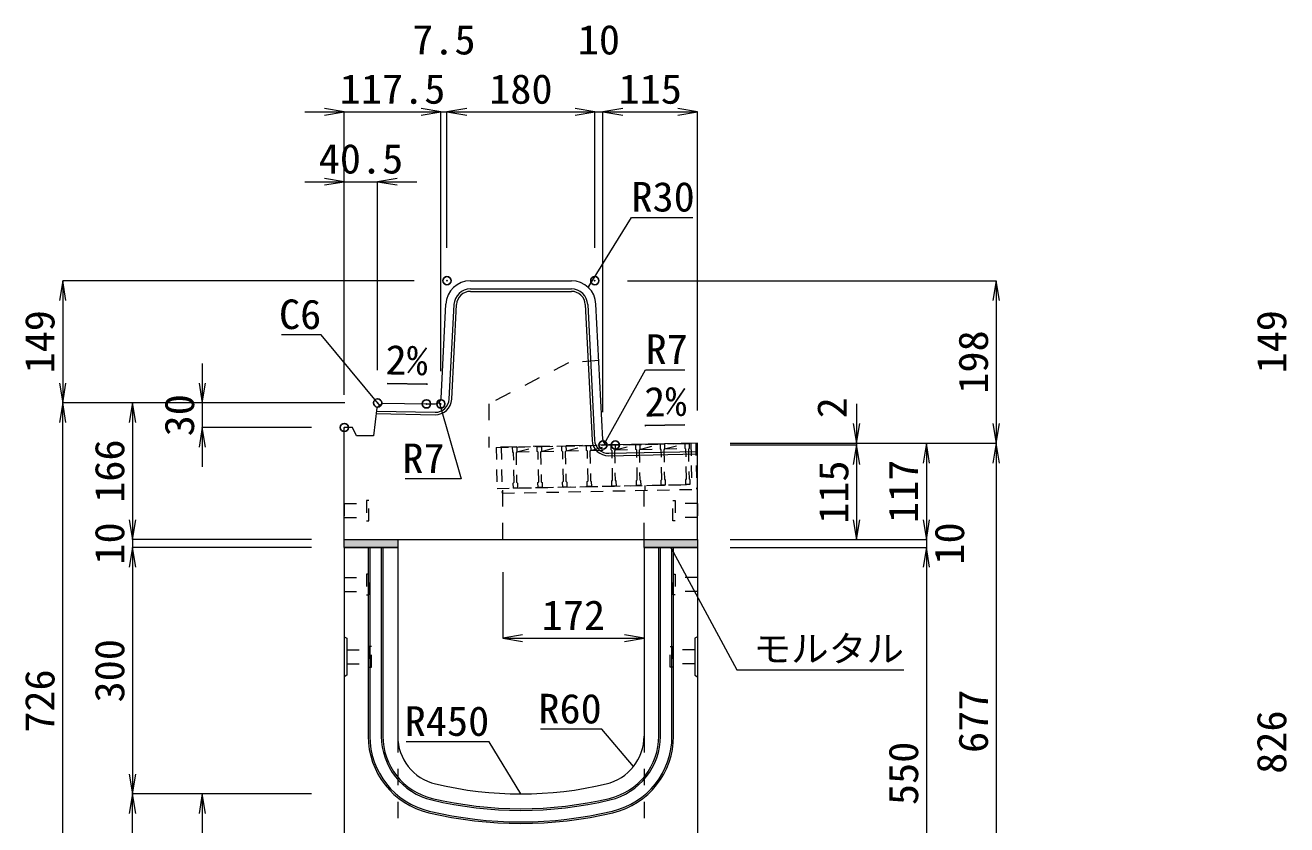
# Model space of a CAD drawing. Units: millimetres at full size. Extents: x -22536 to 51867, y -19720 to 38340.
# Drawn here: x -20572 to -19036, y 20339 to 21313 of the extents above; entities that cross this region are included whole.
import ezdxf
from ezdxf.enums import TextEntityAlignment as Align

# ---------------------------------------------------------------- set-up
doc = ezdxf.new("R2010")
doc.units = ezdxf.units.MM
doc.header["$LTSCALE"] = 20
doc.header["$PDMODE"] = 32
doc.header["$PDSIZE"] = 10
doc.linetypes.add('USER1', pattern=[2, 1, -1])
doc.linetypes.add('USER2', pattern=[1.35, 0.75, -0.6])
for name, color, linetype, lineweight in [('インサート', 3, 'USER2', 9), ('グレーチング', 7, 'USER2', 5), ('モルタル', 7, 'Continuous', 9), ('受枠', 3, 'USER2', 9), ('寸法線', 7, 'Continuous', 13), ('引出線', 4, 'Continuous', 13), ('本体', 2, 'Continuous', 13), ('目地', 132, 'Continuous', 5)]:
    doc.layers.add(name, color=color, linetype=linetype, lineweight=lineweight)
doc.layers.add('作業エリア', color=11, linetype='Continuous')
doc.styles.add('ＭＳ 明朝', font='')
doc.styles.get('ＭＳ 明朝').set_extended_font_data('MS Mincho')

# ---------------------------------------------------------------- blocks, each defined once
blk = doc.blocks.new('open_arrow')
at = {"color": 0, "linetype": 'Continuous', "lineweight": -2}
blk.add_lwpolyline([(7.5, 1.25), (0, 0), (7.5, -1.25)], dxfattribs=at)

msp = doc.modelspace()

# ---------------------------------------------------------------- hatches: boundary and pattern name
at = {"layer": 'モルタル'}
for points in [[(-20118.88, 20676.58), (-20118.88, 20686.58), (-20183.88, 20686.58), (-20183.88, 20676.58)], [(-19753.88, 20676.58), (-19753.88, 20686.58), (-19818.88, 20686.58), (-19818.88, 20676.58)]]:
    msp.add_hatch(color=256, dxfattribs=at).paths.add_polyline_path(points)

# ---------------------------------------------------------------- linework, layer by layer
at = {"layer": 'インサート'}
for p, q in [((-20183.88, 20730.08), (-20156.88, 20730.08)), ((-20183.88, 20730.08), (-20183.88, 20713.08)), ((-20153.88, 20734.08), (-20156.88, 20734.08)), ((-20156.88, 20734.08), (-20156.88, 20709.08)), ((-20153.88, 20709.08), (-20153.88, 20734.08)), ((-19783.88, 20734.08), (-19780.88, 20734.08)), ((-19783.88, 20709.08), (-19783.88, 20734.08)), ((-19780.88, 20734.08), (-19780.88, 20709.08)), ((-19753.88, 20730.08), (-19780.88, 20730.08)), ((-19753.88, 20730.08), (-19753.88, 20713.08)), ((-20183.88, 20713.08), (-20156.88, 20713.08)), ((-20156.88, 20709.08), (-20153.88, 20709.08)), ((-19780.88, 20709.08), (-19783.88, 20709.08)), ((-19753.88, 20713.08), (-19780.88, 20713.08)), ((-20183.88, 20640.08), (-20156.88, 20640.08)), ((-20183.88, 20640.08), (-20183.88, 20623.08)), ((-20153.88, 20644.08), (-20156.88, 20644.08)), ((-20156.88, 20644.08), (-20156.88, 20619.08)), ((-20153.88, 20619.08), (-20153.88, 20644.08)), ((-19783.88, 20644.08), (-19780.88, 20644.08)), ((-19783.88, 20619.08), (-19783.88, 20644.08)), ((-19780.88, 20644.08), (-19780.88, 20619.08)), ((-19753.88, 20640.08), (-19780.88, 20640.08)), ((-19753.88, 20640.08), (-19753.88, 20623.08)), ((-20183.88, 20623.08), (-20156.88, 20623.08)), ((-20156.88, 20619.08), (-20153.88, 20619.08)), ((-19780.88, 20619.08), (-19783.88, 20619.08)), ((-19753.88, 20623.08), (-19780.88, 20623.08)), ((-20150.68, 20556.08), (-20153.68, 20556.08)), ((-20153.68, 20556.08), (-20153.68, 20531.08)), ((-20150.68, 20531.08), (-20150.68, 20556.08)), ((-19787.08, 20556.08), (-19784.08, 20556.08)), ((-19787.08, 20531.08), (-19787.08, 20556.08)), ((-19784.08, 20556.08), (-19784.08, 20531.08)), ((-20180.68, 20552.08), (-20153.68, 20552.08)), ((-20180.68, 20552.08), (-20180.68, 20535.08)), ((-19757.08, 20552.08), (-19784.08, 20552.08)), ((-19757.08, 20552.08), (-19757.08, 20535.08)), ((-20180.68, 20535.08), (-20153.68, 20535.08)), ((-20153.68, 20531.08), (-20150.68, 20531.08)), ((-19784.08, 20531.08), (-19787.08, 20531.08)), ((-19757.08, 20535.08), (-19784.08, 20535.08))]:
    msp.add_line(p, q, dxfattribs=at)
at = {"layer": 'グレーチング'}
for p, q in [((-19978.95, 20799.07), (-19764, 20803.37)), ((-19913.85, 20794.37), (-19888.97, 20800.87)), ((-19883.85, 20794.97), (-19858.98, 20801.47)), ((-19853.86, 20795.57), (-19828.98, 20802.07)), ((-19823.86, 20796.17), (-19798.99, 20802.67)), ((-19793.87, 20796.77), (-19768.99, 20803.27)), ((-19973.83, 20793.18), (-19948.96, 20799.67)), ((-19973.83, 20793.18), (-19948.84, 20793.68)), ((-19943.84, 20793.78), (-19918.96, 20800.27)), ((-19943.84, 20793.78), (-19918.84, 20794.27)), ((-19913.85, 20794.37), (-19888.85, 20794.87)), ((-19883.85, 20794.97), (-19858.86, 20795.47)), ((-19853.86, 20795.57), (-19828.86, 20796.07)), ((-19823.86, 20796.17), (-19798.87, 20796.67)), ((-19793.87, 20796.77), (-19768.87, 20797.27)), ((-19977.95, 20749.08), (-19763, 20753.38))]:
    msp.add_line(p, q, dxfattribs=at)
for points in [[(-19888.97, 20800.87), (-19883.97, 20800.97), (-19883.85, 20794.97), (-19884.83, 20793.95), (-19884.11, 20757.96), (-19883.09, 20756.98), (-19882.97, 20750.98), (-19887.97, 20750.88), (-19888.09, 20756.88), (-19887.11, 20757.9), (-19887.83, 20793.9), (-19888.85, 20794.87)], [(-19858.98, 20801.47), (-19853.98, 20801.57), (-19853.86, 20795.57), (-19854.84, 20794.55), (-19854.12, 20758.56), (-19853.1, 20757.58), (-19852.98, 20751.58), (-19857.98, 20751.48), (-19858.1, 20757.48), (-19857.12, 20758.5), (-19857.84, 20794.49), (-19858.86, 20795.47)], [(-19828.98, 20802.07), (-19823.98, 20802.17), (-19823.86, 20796.17), (-19824.84, 20795.15), (-19824.12, 20759.16), (-19823.1, 20758.18), (-19822.98, 20752.18), (-19827.98, 20752.08), (-19828.1, 20758.08), (-19827.12, 20759.1), (-19827.84, 20795.09), (-19828.86, 20796.07)], [(-19798.99, 20802.67), (-19793.99, 20802.77), (-19793.87, 20796.77), (-19794.85, 20795.75), (-19794.13, 20759.76), (-19793.11, 20758.78), (-19792.99, 20752.78), (-19797.99, 20752.68), (-19798.11, 20758.68), (-19797.13, 20759.7), (-19797.85, 20795.69), (-19798.87, 20796.67)], [(-19768.99, 20803.27), (-19764, 20803.37), (-19763.88, 20797.37), (-19764.86, 20796.35), (-19764.14, 20760.36), (-19763.12, 20759.38), (-19763, 20753.38), (-19767.99, 20753.28), (-19768.11, 20759.28), (-19767.13, 20760.3), (-19767.85, 20796.29), (-19768.87, 20797.27)], [(-19978.95, 20799.07), (-19973.95, 20799.17), (-19973.83, 20793.18), (-19974.81, 20792.16), (-19974.09, 20756.16), (-19973.07, 20755.18), (-19972.95, 20749.18), (-19977.95, 20749.08), (-19978.07, 20755.08), (-19977.09, 20756.1), (-19977.81, 20792.1), (-19978.83, 20793.08)], [(-19948.96, 20799.67), (-19943.96, 20799.77), (-19943.84, 20793.78), (-19944.82, 20792.76), (-19944.1, 20756.76), (-19943.08, 20755.78), (-19942.96, 20749.78), (-19947.96, 20749.68), (-19948.08, 20755.68), (-19947.1, 20756.7), (-19947.82, 20792.7), (-19948.84, 20793.68)], [(-19918.96, 20800.27), (-19913.97, 20800.37), (-19913.85, 20794.37), (-19914.83, 20793.36), (-19914.11, 20757.36), (-19913.09, 20756.38), (-19912.97, 20750.38), (-19917.96, 20750.28), (-19918.08, 20756.28), (-19917.1, 20757.3), (-19917.82, 20793.3), (-19918.84, 20794.27)]]:
    msp.add_lwpolyline(points, close=True, dxfattribs=at)
at = {"layer": 'モルタル'}
for points in [[(-20183.88, 20686.58), (-20118.88, 20686.58), (-20118.88, 20676.58), (-20183.88, 20676.58)], [(-19818.88, 20686.58), (-19753.88, 20686.58), (-19753.88, 20676.58), (-19818.88, 20676.58)]]:
    msp.add_lwpolyline(points, close=True, dxfattribs=at)
at = {"layer": '作業エリア'}
for p in [(-20058.88, 21001.58), (-19878.88, 21001.58), (-20143.38, 20852.77), (-20083.88, 20851.58), (-20066.38, 20851.58), (-20183.88, 20822.77), (-19868.88, 20801.58), (-19853.88, 20801.58)]:
    msp.add_point(p, dxfattribs=at)
at = {"layer": '受枠'}
for p, q in [((-19998.95, 20798.67), (-19756, 20803.53)), ((-19762, 20803.41), (-19761, 20753.42)), ((-19756, 20803.53), (-19754.88, 20747.54)), ((-19998.95, 20798.67), (-19997.95, 20748.68)), ((-19992.95, 20798.79), (-19991.83, 20742.81)), ((-19997.95, 20748.68), (-19761, 20753.42)), ((-19991.83, 20742.81), (-19754.88, 20747.54)), ((-19817.98, 20752.28), (-19817.86, 20746.28))]:
    msp.add_line(p, q, dxfattribs=at)
at = {"layer": '寸法線'}
for p, q in [((-20231.88, 21207.15), (-20066.38, 21207.15)), ((-20183.88, 20862.77), (-20183.88, 21207.15)), ((-20114.38, 21207.15), (-20010.88, 21207.15)), ((-20066.38, 20891.58), (-20066.38, 21207.15)), ((-20066.38, 20891.58), (-20066.38, 21207.15)), ((-20058.88, 21041.58), (-20058.88, 21207.15)), ((-20058.88, 21207.15), (-19878.88, 21207.15)), ((-20058.88, 21041.58), (-20058.88, 21207.15)), ((-19926.88, 21207.15), (-19820.88, 21207.15)), ((-19878.88, 21041.58), (-19878.88, 21207.15)), ((-19878.88, 21041.58), (-19878.88, 21207.15)), ((-19868.88, 20841.58), (-19868.88, 21207.15)), ((-19868.88, 21207.15), (-19753.88, 21207.15)), ((-19868.88, 20841.58), (-19868.88, 21207.15)), ((-19753.88, 20843.58), (-19753.88, 21207.15)), ((-20231.88, 21122.15), (-20095.38, 21122.15)), ((-20183.88, 20862.77), (-20183.88, 21122.15)), ((-20143.38, 20892.77), (-20143.38, 21122.15)), ((-20526.82, 21001.58), (-20526.82, 20852.77)), ((-20098.88, 21001.58), (-20526.82, 21001.58)), ((-19838.88, 21001.58), (-19390.1, 21001.58)), ((-19390.1, 21001.58), (-19390.1, 20803.58)), ((-20356.82, 20900.77), (-20356.82, 20774.77)), ((-20183.38, 20852.77), (-20526.82, 20852.77)), ((-20526.82, 20126.58), (-20526.82, 20852.77)), ((-20183.38, 20852.77), (-20526.82, 20852.77)), ((-20441.82, 20852.77), (-20441.82, 20686.58)), ((-20183.38, 20852.77), (-20441.82, 20852.77)), ((-20183.38, 20852.77), (-20356.82, 20852.77)), ((-19560.1, 20851.58), (-19560.1, 20753.58)), ((-20223.88, 20822.77), (-20356.82, 20822.77)), ((-19713.88, 20803.58), (-19560.1, 20803.58)), ((-19713.88, 20803.58), (-19475.1, 20803.58)), ((-19713.88, 20803.58), (-19390.1, 20803.58)), ((-19713.88, 20803.58), (-19390.1, 20803.58)), ((-19713.88, 20801.58), (-19560.1, 20801.58)), ((-19713.88, 20801.58), (-19560.1, 20801.58)), ((-19560.1, 20801.58), (-19560.1, 20686.58)), ((-19475.1, 20803.58), (-19475.1, 20686.58)), ((-19390.1, 20803.58), (-19390.1, 20126.58)), ((-20441.82, 20734.58), (-20441.82, 20628.58)), ((-19475.1, 20734.58), (-19475.1, 20628.58)), ((-20223.88, 20686.58), (-20441.82, 20686.58)), ((-20223.88, 20686.58), (-20441.82, 20686.58)), ((-19713.88, 20686.58), (-19560.1, 20686.58)), ((-19713.88, 20686.58), (-19475.1, 20686.58)), ((-19713.88, 20686.58), (-19475.1, 20686.58)), ((-20223.88, 20676.58), (-20441.82, 20676.58)), ((-20441.82, 20676.58), (-20441.82, 20376.58)), ((-20223.88, 20676.58), (-20441.82, 20676.58)), ((-19713.88, 20676.58), (-19475.1, 20676.58)), ((-19713.88, 20676.58), (-19475.1, 20676.58)), ((-19475.1, 20676.58), (-19475.1, 20126.58)), ((-19990.88, 20646.58), (-19990.88, 20566.35)), ((-19990.88, 20566.35), (-19818.88, 20566.35)), ((-20223.88, 20376.58), (-20441.82, 20376.58)), ((-20441.82, 20126.58), (-20441.82, 20376.58)), ((-20223.88, 20376.58), (-20441.82, 20376.58)), ((-20356.82, 20376.58), (-20356.82, 20226.58)), ((-20223.88, 20376.58), (-20356.82, 20376.58))]:
    msp.add_line(p, q, dxfattribs=at)
at = {"layer": '引出線'}
for points in [[(-19886.74, 20993.31), (-19834.28, 21078.65), (-19759.6, 21078.65)], [(-20140.75, 20849.73), (-20211.98, 20935.54), (-20260.33, 20935.54)], [(-19867.04, 20803.5), (-19817.02, 20893.11), (-19769.09, 20893.11)], [(-20082.77, 20875.62), (-20131.51, 20876.59), (-20082.77, 20875.62)], [(-20068.21, 20853.5), (-20041.69, 20760.14), (-20109.63, 20760.14)], [(-19818.02, 20825.17), (-19769.31, 20826.14), (-19818.05, 20825.16)], [(-19786.38, 20676.58), (-19705.75, 20527.55), (-19502.71, 20527.55)], [(-19831.81, 20409.89), (-19870.4, 20455.29), (-19945.07, 20455.29)], [(-19968.88, 20376.58), (-20007.39, 20440.12), (-20108.4, 20440.12)]]:
    msp.add_lwpolyline(points, dxfattribs=at)
at = {"layer": '本体'}
for p, q in [((-20030.34, 21001.58), (-19907.41, 21001.58)), ((-20066.04, 20858.23), (-20060.3, 20973.07)), ((-19869.21, 20808.23), (-19877.45, 20973.07)), ((-20144.12, 20846.81), (-20148.38, 20812.77)), ((-20144.12, 20846.81), (-20137.38, 20852.65)), ((-20137.38, 20852.65), (-20083.88, 20851.58)), ((-20083.88, 20851.58), (-20073.04, 20851.58)), ((-20183.88, 20686.58), (-20183.88, 20822.77)), ((-20173.88, 20822.77), (-20183.88, 20822.77)), ((-20168.88, 20812.77), (-20173.88, 20822.77)), ((-20148.38, 20812.77), (-20168.88, 20812.77)), ((-19853.88, 20801.58), (-19862.22, 20801.58)), ((-19753.88, 20803.58), (-19853.88, 20801.58)), ((-19753.88, 20686.58), (-19753.88, 20803.58)), ((-20183.88, 20686.58), (-19753.88, 20686.58)), ((-20183.88, 20676.58), (-20183.88, 20126.58)), ((-20183.88, 20676.58), (-20118.88, 20676.58)), ((-20118.88, 20676.58), (-20118.88, 20447.1)), ((-19818.88, 20676.58), (-19753.88, 20676.58)), ((-19818.88, 20676.58), (-19818.88, 20447.1)), ((-19753.88, 20676.58), (-19753.88, 20126.58))]:
    msp.add_line(p, q, dxfattribs=at)
at = {"layer": '本体', "linetype": 'USER1'}
for p, q in [((-19910.88, 20901.58), (-20007.88, 20851.58)), ((-19874.03, 20904.58), (-19910.88, 20901.58)), ((-20007.88, 20851.58), (-20007.88, 20798.5)), ((-19853.88, 20801.58), (-20007.88, 20798.5)), ((-19990.88, 20686.58), (-19990.88, 20748.83)), ((-19818.88, 20686.58), (-19818.88, 20752.27))]:
    msp.add_line(p, q, dxfattribs=at)
at = {"layer": '本体', "lineweight": 9}
for p, q in [((-20183.88, 20568.08), (-20180.68, 20566.08)), ((-20180.68, 20566.08), (-20180.68, 20521.08)), ((-19753.88, 20568.08), (-19757.08, 20566.08)), ((-19757.08, 20566.08), (-19757.08, 20521.08)), ((-20180.68, 20521.08), (-20183.88, 20519.08)), ((-19757.08, 20521.08), (-19753.88, 20519.08))]:
    msp.add_line(p, q, dxfattribs=at)
at = {"layer": '本体', "linetype": 'USER1', "lineweight": 15}
for p, q in [((-20118.88, 20447.1), (-20118.88, 20226.58)), ((-19818.88, 20447.1), (-19818.88, 20226.58))]:
    msp.add_line(p, q, dxfattribs=at)
at = {"layer": '本体'}
for centre, radius, start, end in [((-20030.34, 20971.58), 30, 90, 177.13759), ((-19907.41, 20971.58), 30, 2.86241, 90), ((-20073.04, 20858.58), 7, 270, 357.13759), ((-19862.22, 20808.58), 7, 182.86241, 270), ((-20058.88, 20447.1), 60, 180, 256.65764), ((-19878.88, 20447.1), 60, 283.34236, 0), ((-19968.88, 20826.58), 450, 256.65764, 283.34236)]:
    msp.add_arc(centre, radius, start, end, dxfattribs=at)
at = {"layer": '目地'}
for p, q in [((-20030.34, 20991.58), (-19907.41, 20991.58)), ((-20030.34, 20988.58), (-19907.41, 20988.58)), ((-20056.07, 20857.51), (-20050.31, 20972.57)), ((-20053.07, 20857.36), (-20047.32, 20972.42)), ((-19890.44, 20972.42), (-19882.19, 20807.41)), ((-19887.44, 20972.57), (-19879.19, 20807.56)), ((-20145, 20839.8), (-20073.45, 20838.36)), ((-20144.62, 20842.79), (-20073.39, 20841.36)), ((-19861.87, 20791.41), (-19753.88, 20793.57)), ((-19861.81, 20788.41), (-19753.88, 20790.57)), ((-20154.88, 20676.58), (-20154.88, 20447.1)), ((-20152.88, 20676.58), (-20152.88, 20447.1)), ((-20138.88, 20676.58), (-20138.88, 20447.1)), ((-20136.88, 20676.58), (-20136.88, 20447.1)), ((-19800.88, 20447.1), (-19800.88, 20676.58)), ((-19798.88, 20447.1), (-19798.88, 20676.58)), ((-19784.88, 20447.1), (-19784.88, 20676.58)), ((-19782.88, 20447.1), (-19782.88, 20676.58))]:
    msp.add_line(p, q, dxfattribs=at)
for centre, radius, start, end in [((-20030.34, 20971.58), 20, 90, 177.13759), ((-20030.34, 20971.58), 17, 90, 177.13759), ((-19907.41, 20971.58), 20, 2.86241, 90), ((-19907.41, 20971.58), 17, 2.86241, 90), ((-20073.05, 20858.36), 20, 268.85424, 357.13759), ((-20073.05, 20858.36), 17, 268.85424, 357.13759), ((-19862.21, 20808.41), 20, 182.86241, 271.14576), ((-19862.21, 20808.41), 17, 182.86241, 271.14576), ((-20058.88, 20447.1), 96, 180, 256.65764), ((-20058.88, 20447.1), 94, 180, 256.65764), ((-20058.88, 20447.1), 80, 180, 256.65764), ((-20058.88, 20447.1), 78, 180, 256.65764), ((-19878.88, 20447.1), 78, 283.34236, 0), ((-19878.88, 20447.1), 80, 283.34236, 0), ((-19878.88, 20447.1), 94, 283.34236, 0), ((-19878.88, 20447.1), 96, 283.34236, 0), ((-19968.88, 20826.58), 468, 256.65764, 283.34236), ((-19968.88, 20826.58), 484, 256.65764, 283.34236), ((-19968.88, 20826.58), 470, 256.65764, 283.34236), ((-19968.88, 20826.58), 486, 256.65764, 283.34236)]:
    msp.add_arc(centre, radius, start, end, dxfattribs=at)

# ---------------------------------------------------------------- block references
at = {"layer": '寸法線', "xscale": 3.2, "yscale": 3.2}
for p, rotation in [((-20183.88, 21207.15), 180), ((-20066.38, 21207.15), 180), ((-20066.38, 21207.15), 180), ((-19878.88, 21207.15), 180), ((-19878.88, 21207.15), 180), ((-19753.88, 21207.15), 180), ((-20183.88, 21122.15), 180), ((-20526.82, 21001.58), 270), ((-19390.1, 21001.58), 270), ((-20526.82, 20852.77), 90), ((-20356.82, 20852.77), 90), ((-20526.82, 20852.77), 270), ((-20441.82, 20852.77), 270), ((-20356.82, 20822.77), 270), ((-19560.1, 20803.58), 90), ((-19390.1, 20803.58), 90), ((-19560.1, 20801.58), 270), ((-19560.1, 20801.58), 270), ((-19475.1, 20803.58), 270), ((-19390.1, 20803.58), 270), ((-20441.82, 20686.58), 90), ((-20441.82, 20686.58), 90), ((-19560.1, 20686.58), 90), ((-19475.1, 20686.58), 90), ((-19475.1, 20686.58), 90), ((-20441.82, 20676.58), 270), ((-20441.82, 20676.58), 270), ((-19475.1, 20676.58), 270), ((-19475.1, 20676.58), 270), ((-19818.88, 20566.35), 180), ((-20441.82, 20376.58), 90), ((-20441.82, 20376.58), 270), ((-20356.82, 20376.58), 270)]:
    msp.add_blockref('open_arrow', p, dxfattribs=dict(at, rotation=rotation))
for p in [(-20058.88, 21207.15), (-20058.88, 21207.15), (-19868.88, 21207.15), (-19868.88, 21207.15), (-20143.38, 21122.15), (-19990.88, 20566.35)]:
    msp.add_blockref('open_arrow', p, dxfattribs=at)
at = {"layer": '引出線'}
for p, xscale, yscale, rotation in [((-19886.74, 20993.31), 0.16, 0.16, 58.4), ((-20082.77, 20875.62), 0.16, 0.16, 178.9), ((-20140.75, 20849.73), 0.16, 0.16, 129.7), ((-20068.21, 20853.5), 0.16, 0.16, 285.9), ((-19818.02, 20825.17), 0.16, 0.16, 1.1), ((-19867.04, 20803.5), 0.16, 0.16, 60.8), ((-19786.38, 20676.58), 0.16, 0.16, 298.4), ((-19831.81, 20409.89), 0.133, 0.133, 130.4), ((-19968.88, 20376.58), 0.133, 0.133, 121.2)]:
    msp.add_blockref('open_arrow', p, dxfattribs=dict(at, xscale=xscale, yscale=yscale, rotation=rotation))

# ---------------------------------------------------------------- texts
at = {"layer": '寸法線', "style": 'ＭＳ 明朝', "width": 1.05}
for s, p in [('7.5', (-20062.63, 21295.15)), ('10', (-19873.88, 21295.15)), ('117.5', (-20125.13, 21235.15)), ('180', (-19968.88, 21235.15)), ('115', (-19811.38, 21235.15)), ('40.5', (-20163.63, 21150.15)), ('172', (-19904.88, 20594.35))]:
    msp.add_text(s, height=36.03, dxfattribs=at).set_placement(p, align=Align.MIDDLE_CENTER)
for s, p in [('149', (-20554.82, 20927.17)), ('149', (-19054.82, 20927.17)), ('198', (-19418.1, 20902.58)), ('30', (-20384.82, 20837.77)), ('2', (-19590.1, 20846.91)), ('166', (-20469.82, 20769.67)), ('115', (-19588.1, 20744.08)), ('117', (-19503.1, 20745.08)), ('10', (-20469.82, 20681.58)), ('10', (-19447.1, 20681.58)), ('300', (-20469.82, 20526.58)), ('726', (-20554.82, 20489.67)), ('677', (-19418.1, 20465.08)), ('826', (-19054.82, 20439.67)), ('550', (-19503.1, 20401.58))]:
    msp.add_text(s, height=36.03, rotation=90, dxfattribs=at).set_placement(p, align=Align.MIDDLE_CENTER)
at = {"layer": '引出線', "style": 'ＭＳ 明朝', "width": 1.05}
for s, height, p in [('R30', 36.03, (-19834.28, 21121.85)), ('R7', 36.03, (-19817.02, 20936.31)), ('モルタル', 32.02, (-19685.75, 20569.42))]:
    msp.add_text(s, height=height, dxfattribs=at).set_placement(p, align=Align.TOP_LEFT)
for s, p in [('C6', (-20211.98, 20978.74)), ('R7', (-20061.69, 20803.34)), ('R60', (-19870.4, 20498.49)), ('R450', (-20007.39, 20483.32))]:
    msp.add_text(s, height=36.03, dxfattribs=at).set_placement(p, align=Align.TOP_RIGHT)
msp.add_text('2%', height=36.03, rotation=358.854, dxfattribs=at).set_placement((-20081.83, 20922.51), align=Align.TOP_RIGHT)
msp.add_text('2%', height=36.03, rotation=1.146, dxfattribs=at).set_placement((-19818.99, 20872.06), align=Align.TOP_LEFT)

doc.saveas('drawing.dxf')
